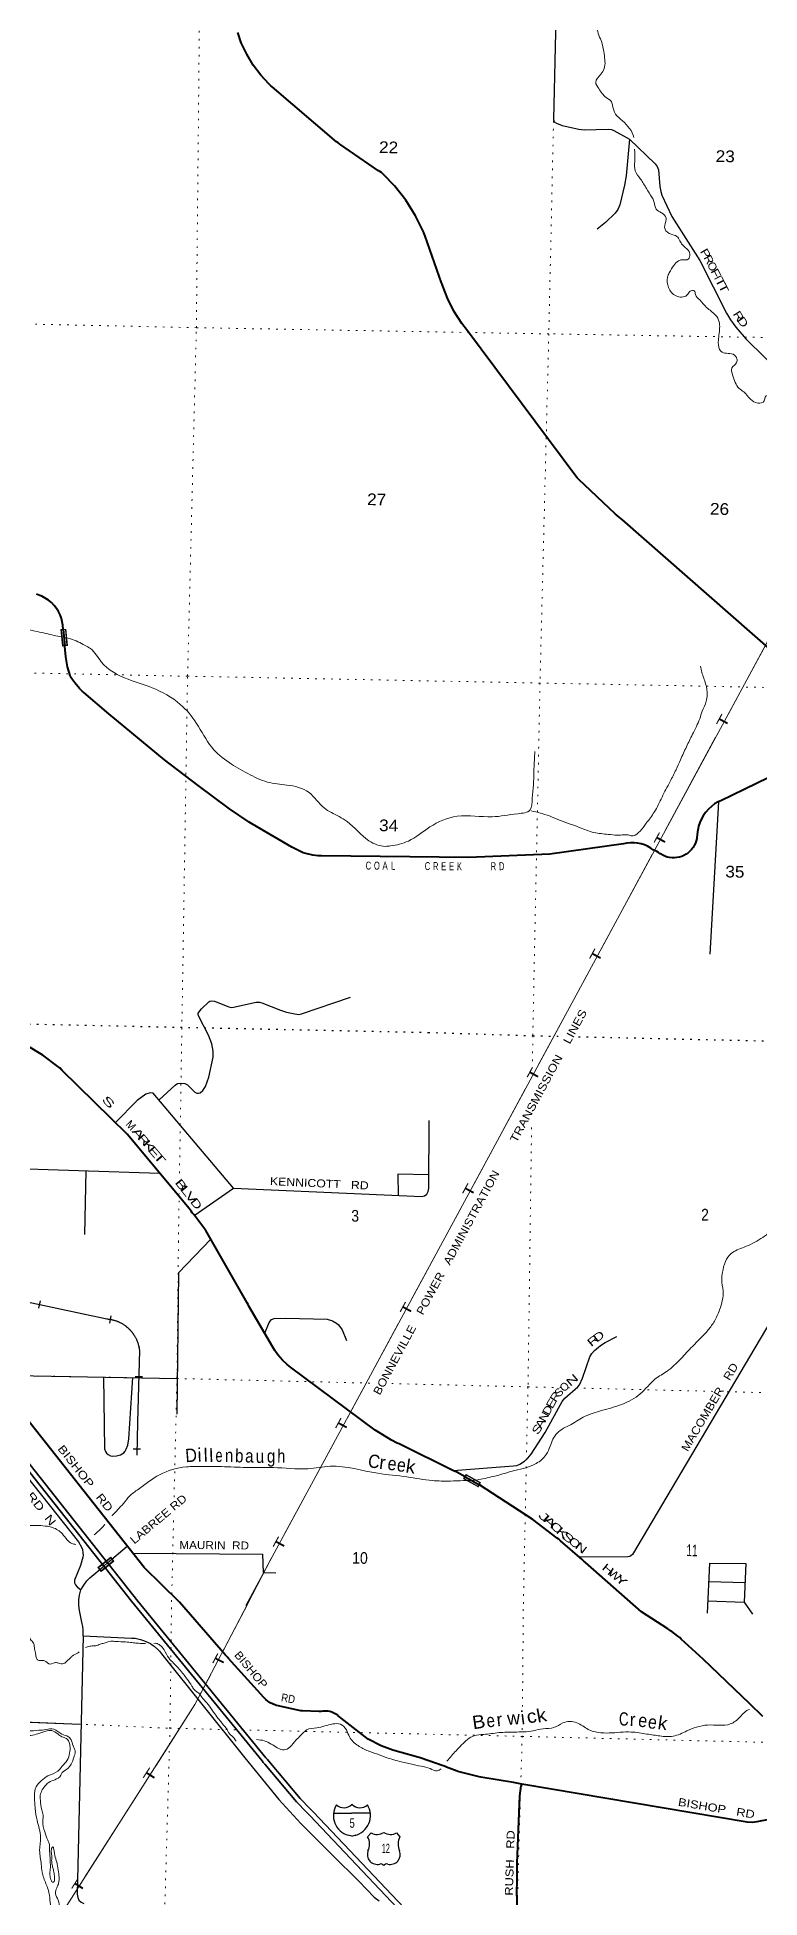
# Model space of a CAD drawing. Header units: feet. Extents: x -518066 to -250644, y -364975 to -177792.
# Drawn here: x -488120 to -477244, y -319919 to -291926 of the extents above; entities that cross this region are included whole.
import ezdxf
from ezdxf.enums import TextEntityAlignment as Align

# ---------------------------------------------------------------- set-up
doc = ezdxf.new("R2010")
doc.units = ezdxf.units.FT
doc.header["$LTSCALE"] = 80
doc.linetypes.add('DOTTED', pattern=[1.5, 0.3, -1.2])
for name, color, linetype, lineweight in [('15', 7, 'Continuous', 25), ('16', 7, 'Continuous', 25), ('18', 7, 'Continuous', 35), ('26', 7, 'Continuous', 40), ('29', 7, 'Continuous', 25), ('30', 7, 'Continuous', 13), ('34', 7, 'Continuous', 25), ('39', 7, 'Continuous', 13), ('41', 7, 'Continuous', 13), ('46', 7, 'Continuous', 13), ('55', 7, 'Continuous', 13), ('6', 7, 'DOTTED', 25), ('61', 7, 'Continuous', 13), ('7', 7, 'DOTTED', 13)]:
    doc.layers.add(name, color=color, linetype=linetype, lineweight=lineweight)
doc.layers.add('27', color=7, linetype='Continuous')

msp = doc.modelspace()

# ---------------------------------------------------------------- linework, layer by layer
at = {"layer": '15'}
for p, q in [((-483386.62, -318515.25), (-483383.72, -318512.34)), ((-483380.55, -318514.72), (-483383.98, -318512.34)), ((-483659.33, -318646.72), (-483382.92, -318646.72)), ((-483382.92, -318992.3), (-483446.81, -318974.34)), ((-483383.45, -318992.56), (-483319.82, -318973.82))]:
    msp.add_line(p, q, dxfattribs=at)
msp.add_lwpolyline([(-483107.56, -318646.72), (-483383.45, -318646.72), (-483382.92, -318646.72)], dxfattribs=at)
for centre, radius, start, end in [((-483356.7, -318681.82), 306.13, 148.44427, 254.43385), ((-483505.29, -318399.22), 165.66, 227.34225, 315.81075), ((-483261.61, -318399.22), 165.66, 224.1884, 312.69452), ((-483410.21, -318681.82), 306.13, 283.08089, 31.62484)]:
    msp.add_arc(centre, radius, start, end, dxfattribs=at)
at = {"layer": '16'}
for p, q in [((-483146.46, -319000.38), (-483095.15, -318941.62)), ((-482903.39, -318935.65), (-482903.67, -318935.85)), ((-482711.3, -318941.53), (-482659.91, -319000.38))]:
    msp.add_line(p, q, dxfattribs=at)
for centre, radius, start, end in [((-483339.44, -319111.01), 222.05, 332.97043, 29.75871), ((-483004.07, -318783.96), 182.07, 239.97227, 303.45418), ((-482802.29, -318784.46), 181.52, 236.33975, 300.08743), ((-482802.3, -318783.96), 182.07, 236.54582, 236.59441), ((-482466.94, -319111.01), 222.05, 150.24129, 207.02957), ((-483000.25, -319265.91), 151.42, 159.09177, 283.81923), ((-482806.13, -319265.91), 151.42, 256.18077, 20.90823)]:
    msp.add_arc(centre, radius, start, end, dxfattribs=at)
for centre, major_axis, start_param, end_param in [((-482944.91, -319464.73), (-19.56, 51.67), 4.95877769, 6.28318531), ((-482861.46, -319464.73), (19.56, 51.67), 0, 1.32637542)]:
    msp.add_ellipse(centre, major_axis=major_axis, ratio=0.929097, start_param=start_param, end_param=end_param, dxfattribs=at)
at = {"layer": '18'}
for points in [[(-487117.98, -314927.17), (-491483.92, -309405.72), (-491499.62, -309385.86), (-491520.91, -309355.72), (-491562.53, -309296.8), (-491834.73, -308960.02), (-492115.69, -308678.54), (-492137.99, -308656.2), (-492165.64, -308635.76), (-492818.44, -308153.28)], [(-487060.58, -314878.47), (-491421.92, -309363.06), (-491437.48, -309343.38), (-491458.9, -309313.06), (-491501.59, -309252.61), (-491778.74, -308909.7), (-492065.27, -308622.65), (-492088.93, -308598.94), (-492115.22, -308579.51), (-492708.86, -308140.74)], [(-486603.32, -315456.62), (-487036.42, -314909.02), (-487060.58, -314878.47)], [(-486700.27, -315454.56), (-487093.33, -314958.34), (-487117.98, -314927.17)], [(-480879.72, -322206.84), (-480916.4, -322129.48), (-481067.11, -321865.88), (-481244.55, -321619.48), (-481424.99, -321417.37), (-481446.57, -321393.2), (-481471.05, -321367.37), (-484015.26, -318682.03), (-484040.26, -318657.71), (-484064.45, -318632.71), (-484216.96, -318475.09), (-484694.18, -317907.79), (-484716.56, -317881.19), (-484735.68, -317857.79), (-486700.27, -315454.56)], [(-480930.2, -321954.46), (-481004.04, -321825.3), (-481186.06, -321572.53), (-481371.19, -321365.17), (-481393.55, -321340.12), (-481417.19, -321315.17), (-483962.26, -318628.93), (-483987.26, -318604.64), (-484011.45, -318579.64), (-484162.17, -318423.87), (-484635.03, -317861.76), (-484654.22, -317838.94), (-484676.47, -317811.76), (-486603.32, -315456.62)]]:
    msp.add_lwpolyline(points, dxfattribs=at)
at = {"layer": '26'}
for p, q in [((-487728.15, -300836.01), (-487703.08, -301083.59)), ((-487702.01, -301094.2), (-487703.08, -301083.59)), ((-481679.62, -313584.27), (-481461.07, -313706.16))]:
    msp.add_line(p, q, dxfattribs=at)
for points in [[(-476703.64, -301476.1), (-479310.08, -299188.79), (-479334.88, -299167.03), (-479360.08, -299146.01), (-479418.97, -299096.88), (-479969.76, -298578.83), (-479994.71, -298555.37), (-480013.4, -298530.32), (-481645.19, -296343.5), (-481730.46, -296232.29), (-481848.72, -296047.14), (-481946.97, -295850.65), (-482014.77, -295669.96), (-482024.8, -295643.23), (-482033.03, -295619.96), (-482281.07, -294918.44), (-482289.93, -294893.38), (-482300.42, -294868.44), (-482302.94, -294862.44), (-482425.08, -294613.92), (-482572.53, -294379.53), (-482743.67, -294161.84), (-482912.34, -293988.23), (-482936.77, -293963.09), (-482961.63, -293947.97), (-482981.06, -293936.16), (-483563.24, -293535.77), (-483596.39, -293512.97), (-483613.24, -293498.63), (-484583.19, -292672.92), (-484603.43, -292655.7), (-484632.67, -292626.64), (-484753.3, -292498.28), (-484868.46, -292346.66), (-484967.15, -292183.84), (-485048.27, -292011.59), (-485102.23, -291856.81)], [(-487728.15, -300836.01), (-487734.59, -300772.47), (-487737.12, -300747.45), (-487742.15, -300722.47), (-487754.95, -300672.73), (-487775, -300618.95), (-487800.56, -300567.55), (-487831.35, -300519.11), (-487867.03, -300474.15), (-487907.22, -300433.16), (-487951.47, -300396.61), (-487999.3, -300364.87), (-488050.19, -300338.32), (-488078.58, -300327.1), (-488103.41, -300317.29), (-488128.58, -300306.71)], [(-476220.21, -302631.61), (-477830.33, -303413.21), (-477871.62, -303432.34), (-477923.81, -303462.61), (-477972.54, -303498.16), (-478017.3, -303538.62), (-478057.57, -303583.54), (-478092.94, -303632.42), (-478123, -303684.72), (-478147.42, -303739.89), (-478165.95, -303797.3), (-478173.12, -303831.34), (-478178.36, -303856.22), (-478181.47, -303881.34), (-478192.78, -303972.7), (-478194.27, -303982.03), (-478202.5, -304017.95), (-478214.43, -304052.83), (-478229.94, -304086.26), (-478248.86, -304117.89), (-478270.99, -304147.37), (-478296.07, -304174.37), (-478323.84, -304198.61), (-478353.99, -304219.8), (-478386.19, -304237.74), (-478420.09, -304252.2), (-478455.32, -304263.05), (-478491.49, -304270.15), (-478528.2, -304273.43), (-478565.05, -304272.86), (-478601.64, -304268.44), (-478637.57, -304260.22), (-478672.44, -304248.28), (-478705.87, -304232.77), (-478737.5, -304213.85), (-478741.98, -304210.49), (-478766.94, -304191.75), (-478791.98, -304179.69), (-478829.4, -304161.67), (-478848.25, -304152.59), (-478879.4, -304130.61), (-478885.77, -304126.11), (-478932.08, -304099.46), (-478980.92, -304077.79), (-479031.76, -304061.36), (-479084.04, -304050.32), (-479137.18, -304044.81), (-479190.61, -304044.89), (-479243.73, -304050.55), (-479295.98, -304061.73), (-480402.34, -304217.04), (-481627.28, -304265.33), (-483842.74, -304241.87), (-483884.4, -304241.43), (-483892.74, -304240.35), (-483971.32, -304230.13), (-484115.58, -304198.08), (-484290.04, -304110.72), (-484877.98, -303765.48), (-484903.1, -303750.73), (-484927.98, -303733.96), (-485223.61, -303534.76), (-485695.96, -303182.72), (-486203.75, -302797.74), (-487040.42, -302108.04), (-487417.75, -301786.82), (-487442.68, -301765.6), (-487467.75, -301740.55), (-487482.33, -301725.98), (-487554.24, -301641.83), (-487598.39, -301577.62), (-487618.19, -301548.82), (-487624.84, -301527.62), (-487663.03, -301397.29), (-487690.46, -301246.76), (-487702.01, -301094.19)], [(-487808.64, -307413.98), (-488034.42, -307242.96), (-488276.83, -307096.49), (-488533.23, -306976.15), (-488706.31, -306904.07), (-488765.68, -306878.52), (-489071.71, -306723.94)], [(-487741.84, -307472.53), (-487755.98, -307460.14), (-487808.64, -307413.98)], [(-487741.84, -307472.53), (-487780.75, -307434.49), (-487808.64, -307413.98)], [(-481679.62, -313584.27), (-481805.71, -313517.69), (-481830.71, -313505.49), (-481855.71, -313493.16), (-482649.85, -313101.54), (-482672.58, -313090.33), (-482699.85, -313076.76), (-482789.12, -313032.35), (-482983.05, -312916.04), (-483008.12, -312901.01), (-483033.05, -312882.49), (-484307.18, -311935.94), (-484332.1, -311917.43), (-484357.18, -311895.68), (-484426.03, -311831.66), (-484497.33, -311749.87), (-484542.13, -311686.08), (-484559.69, -311661.08), (-484571.09, -311636.08), (-484932.75, -311016.06), (-484947.33, -310991.06), (-484959.69, -310966.06), (-485582.82, -309879.26), (-485765.05, -309640.45), (-485786.11, -309615.45), (-485804.59, -309590.45), (-485834.01, -309550.66), (-486763.79, -308428.69), (-487741.84, -307472.53)], [(-485977.29, -315469.91), (-486507.96, -314948.29), (-488520.43, -312401.65), (-488550.1, -312364.12), (-488561.88, -312351.65), (-488569.21, -312343.89), (-488669.01, -312223.14), (-488755.65, -312092.63), (-488828.16, -311953.78), (-488879.93, -311822.87), (-488893.58, -311797.87), (-488903.09, -311772.87), (-489038.36, -311417.31), (-489047.87, -311392.31), (-489050.85, -311367.31), (-489072.39, -311317.19), (-489178.71, -311017.41), (-489196.11, -310962.42), (-489210.24, -310895.97), (-489217.35, -310828.41), (-489217.35, -310820.38)], [(-479022.36, -315616.39), (-479869.11, -314874.18), (-479894.11, -314852.27), (-479919.11, -314830.16), (-480242.53, -314547.76), (-480268.49, -314525.09), (-480292.53, -314506.66), (-480658.27, -314226.2), (-481461.07, -313706.16)], [(-480826.35, -318207.36), (-480952.45, -318186.05), (-481440.95, -318106.15), (-481468.1, -318100.83), (-481749.54, -318028.85), (-481775.36, -318022.25), (-481799.54, -318012.99), (-481960.91, -317951.21), (-481989.28, -317940.35), (-482010.91, -317932.93), (-482343.32, -317818.9), (-482371.48, -317809.23), (-482393.32, -317803.04), (-482766.2, -317697.3), (-482941.82, -317630.44), (-483139.46, -317532.34), (-483546.27, -317215.34), (-483572.11, -317195.2), (-483596.27, -317174.46), (-483597.47, -317173.44), (-483624.4, -317154.96), (-483653.12, -317139.4), (-483683.3, -317126.93), (-483714.63, -317117.68), (-483746.75, -317111.75), (-483779.31, -317109.22), (-483811.96, -317110.1), (-483819.36, -317111.08), (-483844.34, -317114.39), (-483869.36, -317114.95), (-483881.83, -317115.23), (-484126.26, -317106.09), (-484150.73, -317105.17), (-484176.26, -317099.65), (-484467.18, -317036.78), (-484489.6, -317031.94), (-484517.18, -317025.04), (-484540.98, -317018.3), (-484578.95, -317003.1), (-484615.13, -316984.02), (-484649.11, -316961.27), (-484680.53, -316935.08), (-484709.04, -316905.76), (-485242.87, -316316.5), (-485253.16, -316305.14), (-485286.66, -316266.5), (-485977.29, -315469.91)], [(-477199.38, -317189.21), (-477393.77, -317001.36), (-478098.43, -316326.41), (-478426.91, -316025.85), (-478449.59, -316005.11), (-478476.91, -315984.09), (-478568.94, -315913.31), (-478577.55, -315907.56), (-478615.27, -315882.36), (-478627.55, -315874.34), (-479022.36, -315616.39)], [(-480889.4, -320139.28), (-480899.93, -319815.75), (-480898.51, -319685.19), (-480897.38, -319395.95), (-480854.26, -318386.51), (-480847.92, -318310.13), (-480833.62, -318234.84), (-480833.27, -318233.52), (-480826.35, -318207.36)], [(-476140.51, -318534.9), (-476147.23, -318539.96), (-476164.92, -318551.35), (-476183.69, -318560.82), (-476198.7, -318566.52), (-476222.7, -318573.36), (-476248.7, -318578.3), (-477237.64, -318765.84), (-477264.57, -318770.95), (-477287.64, -318774.59), (-477356.96, -318785.55), (-477433.12, -318780.66), (-480826.35, -318207.36)]]:
    msp.add_lwpolyline(points, dxfattribs=at)
at = {"layer": '29'}
for p, q in [((-477865.39, -303428.73), (-477994.45, -305723.89)), ((-489149.67, -308925.48), (-486277.22, -309015.83)), ((-487388.92, -308980.86), (-487409.78, -309940.46)), ((-488771.78, -312054.06), (-486010.86, -312105.72)), ((-478011.01, -315161.44), (-477468.68, -315174.09)), ((-478023.98, -315450.72), (-477481.9, -315470.56)), ((-487430.48, -315978.44), (-487518.85, -319866.7)), ((-487430.48, -315978.44), (-486702.9, -316011.19)), ((-486250.22, -316249.38), (-484997.12, -317811.11))]:
    msp.add_line(p, q, dxfattribs=at)
for points in [[(-480298.23, -290974.41), (-480347.03, -293163.32), (-480338.11, -293199.99), (-480302.68, -293222.15), (-480218.13, -293255.35), (-479970.46, -293310.77), (-479886.63, -293319.67), (-479524.12, -293312.01), (-479478.78, -293315.2), (-479438.91, -293328.5), (-479203.77, -293460.63)], [(-479203.77, -293460.63), (-479253.3, -294012.86), (-479279.45, -294150.51), (-479350.32, -294447.4), (-479381.33, -294518.3), (-479423.11, -294575.68), (-479569.16, -294714.63), (-479692.64, -294813.65)], [(-479203.77, -293460.63), (-478818.77, -293831.45), (-478789.98, -293871.32), (-478769.56, -293924.24), (-478750.12, -294172.65), (-478733.88, -294246.32), (-478716.89, -294303.38), (-478566.81, -294624.26), (-478149.31, -295286.69), (-477744.6, -296078.12), (-477682.84, -296176.86), (-477602.86, -296290.82), (-477448.53, -296469.19), (-476881.41, -297024.87)], [(-486286.38, -307915.17), (-486044.17, -307692.83), (-486009.8, -307669.11), (-485961.08, -307664.68), (-485899.06, -307669.11), (-485859.91, -307689.03), (-485745.24, -307796.97), (-485717.44, -307815.35), (-485690.86, -307815.35), (-485668.71, -307806.48), (-485628.8, -307774.26), (-485584.55, -307713.42), (-485537.94, -307570.31), (-485469.37, -307270.27), (-485470.62, -307183.15), (-485491.52, -307070.86), (-485539.45, -306943.09), (-485685.75, -306657.87), (-485699.72, -306627.71), (-485695.29, -306609.98), (-485646.19, -306545.77), (-485535.82, -306437.15), (-485522.53, -306428.29), (-485500.39, -306424.91), (-485453.87, -306428.29), (-485233.33, -306516.6), (-485201.37, -306523.57), (-485165.93, -306521.35), (-484824.84, -306446.02), (-484775.83, -306443.75), (-484738.46, -306452.66), (-484459.13, -306566.2), (-484368.57, -306592.26), (-484242.32, -306621.06), (-484184.74, -306627.71), (-484141.51, -306620.31), (-483403.26, -306367.92)], [(-485164.14, -309241.36), (-486374.15, -307811.45), (-486421.77, -307806.48), (-486484.52, -307830.22), (-486615.96, -307925.12), (-486940.9, -308255.54)], [(-485756.46, -309651.71), (-485164.14, -309241.36), (-482332.7, -309370.18), (-482288.8, -309357.5), (-482255.58, -309330.91), (-482233.43, -309293.25), (-482226.86, -309242.81), (-482219.05, -308223.69)], [(-475383.46, -308378.96), (-476161.37, -308665.09), (-476210.09, -308691.68), (-476249.08, -308722.27), (-476420.08, -308929.27), (-476586.62, -309121.53), (-476630.06, -309206.15), (-476657.5, -309289.93), (-476680.19, -309507.08), (-476707, -310302.83), (-476732.81, -310450.98), (-476756.39, -310549.49), (-476790.39, -310663.69), (-476948.98, -311019.57), (-479160.34, -314753.96), (-479184.35, -314775.79), (-479202.42, -314782.77), (-479231.21, -314791.63), (-479959.52, -314794.88)], [(-482225.32, -309042.11), (-482692.5, -309030.1), (-482687.94, -309354.02)], [(-485507.45, -310010.72), (-485994.31, -310516.34), (-486016.46, -312643.45)], [(-484696.04, -311421.87), (-484629.94, -311265.26), (-484594.24, -311216.33), (-484554.64, -311203.22), (-484377.76, -311198.85), (-483755.27, -311214.44), (-483673.11, -311238.67), (-483615.53, -311274.12), (-483584.52, -311300.71), (-483529.18, -311373.99), (-483463.27, -311533.6)], [(-481860.45, -313490.82), (-480949.96, -313422.31), (-480901.85, -313414.11), (-480856.93, -313395.72), (-480788.27, -313351.4), (-480737.33, -313302.66), (-480685.32, -313245.86), (-480474.68, -312920.74), (-480221.26, -312451.81), (-480179.32, -312401.66), (-479980.79, -312231.18), (-479959.9, -312199.21), (-479910.96, -312101.36), (-479802.5, -311781.03), (-479773.86, -311729.47), (-479733.99, -311685.16), (-479644, -311610.07), (-479570.09, -311563.29), (-479393.86, -311472.38)], [(-489752.99, -311728.71), (-487496.82, -314562.41), (-487451.71, -314642.06), (-487438.42, -314677.51), (-487430.98, -314728.05), (-487427.34, -314763.93), (-487431.77, -314794.95), (-487467.61, -314918.58), (-487558.71, -315140.62), (-487560.24, -315169.41), (-487558.02, -315182.7), (-487544.73, -315209.29), (-487520.04, -315241.6), (-487461.77, -315287.69)], [(-487124.58, -312084.88), (-487105.47, -313165.99), (-487092.9, -313204.03), (-487075.18, -313230.62), (-487050.82, -313250.56), (-487018.75, -313267.56), (-486982.16, -313272.72), (-486926.79, -313270.51), (-486864.41, -313255.36), (-486813.83, -313226.19), (-486793.89, -313201.82), (-486781.16, -313169.93), (-486756.24, -313110.97), (-486740.99, -313013.61), (-486683.13, -312093.14)], [(-487494.99, -315437.67), (-487482.71, -315364.4), (-487461.77, -315287.69), (-487420.69, -315215.94), (-487371.96, -315151.69), (-487329.17, -315106.36), (-487117.98, -314927.17), (-487060.58, -314878.47), (-486765.11, -314627.78)], [(-486677.93, -314733.21), (-484730.25, -314750.75), (-484717.94, -315024.3), (-484529.17, -315030.93)], [(-478032.34, -315637.07), (-477998.53, -314883.33), (-477456, -314889.91), (-477481.9, -315470.56), (-477355.02, -315651.19)], [(-487430.48, -315978.44), (-487428.75, -315885.27), (-487433.06, -315837.86), (-487441.67, -315794.77), (-487484.75, -315598.68), (-487491.21, -315521.1), (-487493.36, -315441.38)], [(-486702.9, -316011.19), (-486643.18, -316014.57), (-486605.49, -316021.03), (-486563.49, -316031.81), (-486522.57, -316046.89), (-486415.96, -316094.3), (-486387.96, -316112.61), (-486358.89, -316135.24), (-486300.74, -316188.03), (-486281.35, -316210.66), (-486250.22, -316249.38)], [(-489419.81, -316878.07), (-489344.47, -316886.18), (-489289.02, -316901.26), (-489185.64, -316948.67), (-488614.91, -317239.57), (-488569.68, -317252.5), (-488487.84, -317265.43), (-487471.29, -317306.37)], [(-484997.12, -317811.11), (-484484.09, -318441.97), (-484152.42, -318799.67), (-483674.3, -319278.04), (-483278.01, -319670.22), (-483049.72, -319907.25), (-482974.48, -319963.31)], [(-487518.85, -319866.7), (-487508.97, -319915.86), (-487491.74, -319954.65), (-487459.43, -319984.82), (-487416.03, -320002.46)]]:
    msp.add_lwpolyline(points, dxfattribs=at)
at = {"layer": '34', "lineweight": 13}
msp.add_line((-489990.46, -310585.76), (-487072.23, -311211.2), dxfattribs=at)
at = {"layer": '34'}
for p, q in [((-488094.18, -311047.08), (-488070.92, -310938.53)), ((-487026.59, -311273.48), (-487006.9, -311164.22)), ((-486646.81, -312074.94), (-486535.85, -312078)), ((-486675, -313164.92), (-486564, -313166.71))]:
    msp.add_line(p, q, dxfattribs=at)
for points in [[(-489990.26, -310584.68), (-487072.08, -311210.11), (-487062.89, -311210.8), (-487053.69, -311211.7), (-487044.5, -311212.77), (-487035.27, -311213.95), (-487026.1, -311215.33), (-487017.01, -311216.86), (-487007.86, -311218.52), (-486998.78, -311220.37), (-486989.76, -311222.38), (-486980.7, -311224.56), (-486971.76, -311226.88), (-486962.82, -311229.31), (-486953.9, -311231.97), (-486945.11, -311234.75), (-486936.33, -311237.71), (-486927.59, -311240.76), (-486918.87, -311244.03), (-486910.27, -311247.4), (-486901.68, -311250.98), (-486893.22, -311254.65), (-486884.75, -311258.48), (-486876.4, -311262.48), (-486868.13, -311266.62), (-486859.9, -311270.86), (-486851.75, -311275.32), (-486843.65, -311279.87), (-486835.68, -311284.58), (-486827.75, -311289.39), (-486819.97, -311294.41), (-486812.23, -311299.52), (-486804.61, -311304.73), (-486797.05, -311310.1), (-486789.6, -311315.62), (-486782.23, -311321.3), (-486774.97, -311327.03), (-486767.82, -311332.95), (-486760.8, -311338.98), (-486753.81, -311345.09), (-486747.02, -311351.33), (-486740.27, -311357.75), (-486733.65, -311364.23), (-486727.19, -311370.85), (-486720.78, -311377.53), (-486714.5, -311384.41), (-486708.39, -311391.33), (-486702.39, -311398.34), (-486696.44, -311405.52), (-486690.72, -311412.79), (-486685.05, -311420.09), (-486679.55, -311427.56), (-486674.12, -311435.12), (-486668.9, -311442.73), (-486663.8, -311450.47), (-486658.8, -311458.28), (-486653.93, -311466.18), (-486649.27, -311474.16), (-486644.66, -311482.26), (-486640.23, -311490.39), (-486635.96, -311498.62), (-486631.84, -311506.88), (-486627.85, -311515.26), (-486623.97, -311523.68), (-486620.3, -311532.19), (-486616.74, -311540.72), (-486613.35, -311549.37), (-486610.07, -311558.07)], [(-486610.07, -311558.07), (-486607, -311566.81), (-486604.06, -311575.57), (-486601.25, -311584.39), (-486598.63, -311593.3), (-486596.16, -311602.2), (-486593.81, -311611.2), (-486591.67, -311620.2), (-486589.64, -311629.28), (-486587.82, -311638.35), (-486586.11, -311647.45), (-486584.56, -311656.56), (-486583.18, -311665.76), (-486582.01, -311674.94), (-486581.15, -311682.22), (-486611.2, -312769.81), (-486619.13, -313260.4)]]:
    msp.add_lwpolyline(points, dxfattribs=at)
at = {"layer": '34', "lineweight": 13}
msp.add_lwpolyline([(-486582.25, -311682.26), (-486612.29, -312769.78), (-486620.22, -313260.38)], dxfattribs=at)
msp.add_arc((-487109.01, -311739.82), 529.9, 6.23582, 86.01915, dxfattribs=at)
at = {"layer": '39'}
for points in [[(-480241.4, -291266.85), (-480106.64, -291313.12), (-479975.22, -291362.2), (-479904.2, -291422.07), (-479822.13, -291530.44), (-479730.33, -291653.09), (-479691.47, -291814.86), (-479615.58, -292029.72), (-479588.43, -292175.14), (-479586.95, -292398.46), (-479638.84, -292483.86), (-479713.44, -292600.95), (-479667.31, -292700.51), (-479557.62, -292831.59), (-479476.73, -292899.7), (-479459.87, -292958.41), (-479416.24, -293082.05), (-479309.98, -293184.9), (-479203.97, -293299.82), (-479140.48, -293433.95), (-479140.07, -293437.58)], [(-479130.36, -293611.31), (-479125.73, -293794.35), (-479120.56, -293935.27), (-479038.86, -294061.74), (-478949.47, -294204.47), (-478867.81, -294332.95), (-478837.07, -294399.99), (-478803.3, -294515.38), (-478726.11, -294567.31), (-478653.5, -294647.33), (-478660.53, -294697.46), (-478670.93, -294813.91), (-478576.18, -294890.37), (-478492.56, -294922.34), (-478445.77, -294989.72)], [(-478445.77, -294989.72), (-478410.82, -295046.79), (-478320.25, -295131.2), (-478295.72, -295208.17), (-478337.22, -295275.68), (-478395.38, -295274.44), (-478469.99, -295292.95), (-478537.56, -295359.91), (-478605.98, -295469.08), (-478633.43, -295536.88), (-478616.52, -295692.14), (-478504.75, -295819.25), (-478342.01, -295808.65), (-478290.66, -295749.4), (-478230.29, -295740.64), (-478211.38, -295797.36), (-478148.84, -295879.17), (-478044.8, -295992.04), (-477910.72, -296107.55), (-477856.61, -296209.29), (-477848.5, -296304.01), (-477868.83, -296514.79), (-477829.49, -296652.42), (-477745.84, -296682.37), (-477645.81, -296696.58), (-477589, -296764.18), (-477594.19, -296822.4), (-477664.05, -296903.39), (-477654.14, -297008.2), (-477553.9, -297209.5), (-477486.78, -297263.23), (-477382.66, -297372.08), (-477275.51, -297430.69), (-477176.51, -297396.6), (-477163.33, -297340.56), (-477060.53, -297316.6), (-476982.59, -297430.93), (-476981.69, -297583.82), (-476861.11, -297771.48), (-476812.24, -297933.44), (-476785.59, -298004.42), (-476610.58, -298179.15), (-476490.95, -298314.48), (-476405.69, -298463.15), (-476332.31, -298504.95), (-476205.56, -298586.12), (-476005.8, -298530.04), (-475888.64, -298490.31), (-475692.88, -298434.15), (-475610.75, -298341.37), (-475519.73, -298403.67), (-475445.07, -298481.71), (-475274.95, -298501.44), (-475096.25, -298593.78), (-474879.3, -298678.88), (-474591.96, -298755.44), (-474387.17, -298846.34), (-474240.08, -298913.85), (-474048.65, -299070.84), (-473926.9, -299200.17), (-473736.38, -299302.82), (-473539.73, -299301), (-473243.27, -299323.44), (-473034.79, -299331.94), (-472826.11, -299330.38), (-472691.26, -299309.13), (-472618.94, -299304.65), (-472513.97, -299272.7), (-472425.67, -299253.83)], [(-493811.76, -297860.98), (-493834.72, -298000.46), (-493792.96, -298118.03), (-493711.09, -298236.44), (-493695.15, -298341.39), (-493639.13, -298547.75), (-493563.71, -298786.73), (-493481.42, -298983.6), (-493334.51, -299159.72), (-493164.07, -299263.93), (-492997.49, -299360.01), (-492802.41, -299535.15), (-492679.61, -299712.77), (-492468.45, -299886.23), (-492226.1, -300006.05), (-492054.41, -300047.93), (-491878.59, -300083.86), (-491733.46, -300149.31), (-491639.2, -300249.89), (-491557.25, -300364.28), (-491430.53, -300447.44), (-491246.56, -300477.51), (-491022.25, -300496.37), (-490816.3, -300530.93), (-490596.78, -300587.92), (-490417.87, -300670.17), (-490085.17, -300785.9), (-489593.46, -300776.26), (-489248.18, -300666.95), (-488964.94, -300648.86), (-488581.95, -300757.6), (-488118.73, -300868.06), (-487867.12, -300925.73), (-487754.18, -300949.23)], [(-487754.18, -300949.23), (-487619.4, -300977.28), (-487398.7, -301076.53), (-487317.42, -301124.53), (-487154.97, -301325.13), (-486751.01, -301587.19), (-486390.45, -301713.58), (-485966.19, -301964.02), (-485721.22, -302250.85), (-485493.72, -302607.72), (-485231.61, -302840.62), (-484952.04, -303003.48), (-484653.73, -303132.56), (-484361.72, -303177.02), (-484028.99, -303290.73), (-483800.98, -303522.91), (-483576.9, -303652.41), (-483456, -303725.39), (-483126.86, -304016.04), (-482877.79, -304099.81), (-482803.43, -304093.36), (-482533.12, -304020.69), (-482209.84, -303808.33), (-481799.34, -303648.15), (-481271.86, -303655.4), (-480887.74, -303609.3), (-480702.02, -303552.93), (-480670.32, -303374.58), (-480652.28, -303177.84), (-480643.34, -302934.64), (-480630.02, -302673.43)], [(-480684.26, -303567.39), (-480544.46, -303598.54), (-480281.59, -303694.67), (-479961.02, -303814.17), (-479739.91, -303891.32), (-479523.82, -303920.08), (-479393.63, -303930.91), (-479291.24, -303927.07), (-479225.07, -303928.48), (-479165.19, -303943.84), (-479149.11, -303942.17), (-479045.33, -303869.97), (-478952.64, -303751.26), (-478832.9, -303584.86), (-478715.99, -303360.06), (-478594.86, -303125.3), (-478505.01, -302948.2), (-478437.74, -302796.76), (-478347.5, -302601.57), (-478257.44, -302414.4), (-478148.34, -302179.39), (-478109.96, -302067.56), (-478050.75, -301917.97), (-478034.76, -301821.76), (-478059.48, -301656.28), (-478116.09, -301480.06), (-478138.31, -301389.07)], [(-481506.03, -313634.17), (-481254.48, -313580.17), (-480929.69, -313490.57), (-480610.59, -313384.75), (-480459.43, -313251.21), (-480400.72, -313125.75), (-480296.42, -312928.85), (-480085.1, -312796.6), (-479873.99, -312674.4), (-479625.52, -312589.2), (-479320.69, -312495.16), (-479042.67, -312338.18), (-478817.45, -312113.71), (-478640.54, -311996.8), (-478432.09, -311808.17), (-478257.81, -311622.83), (-478020.07, -311374.49), (-477927.13, -311243.72), (-477849.43, -311072.4), (-477797.52, -310787.9), (-477818.19, -310620.51), (-477805.84, -310506.12), (-477762.47, -310346.13), (-477675.79, -310227.31), (-477481.25, -310130.9), (-477227.87, -310001.56), (-477019.7, -309827), (-476893.99, -309662.74), (-476786.4, -309502.13), (-476731.24, -309419.03)], [(-486992.59, -314173.07), (-486989.69, -314169.67), (-486823.52, -313988.17), (-486728.96, -313875.55), (-486600.52, -313773.69), (-486277.09, -313553.32), (-485873.5, -313435.22), (-485644.66, -313428.03), (-485249.6, -313434.46), (-484880.72, -313446.36), (-484565.75, -313445.05), (-484048.57, -313464.13), (-483708.8, -313427.15), (-482992.78, -313532.95), (-482554.54, -313586.57), (-482174.49, -313640.95), (-481901.82, -313648.79), (-481506.03, -313634.17)], [(-488871.22, -314260.88), (-488837.54, -314283.11), (-488794.57, -314340.35), (-488725.04, -314374.01), (-488670.82, -314371.15), (-488587.99, -314342.74), (-488483.49, -314332.9), (-488300.73, -314322.72), (-488100.04, -314318.96), (-487965.86, -314329.87), (-487887.99, -314347.62), (-487808.56, -314387.53), (-487739.51, -314445.32), (-487671.04, -314531.26), (-487599.95, -314587.08), (-487538.46, -314604.37)], [(-487261.61, -314459.23), (-487129.42, -314333.63), (-487100.79, -314300.03)], [(-488406.83, -315418.24), (-488403.66, -315431.66), (-488386.26, -315519.91), (-488340.92, -315592.74), (-488325.38, -315639.12), (-488329.76, -315673.22), (-488340.42, -315731.35), (-488347.04, -315787.52), (-488337.49, -315831.82), (-488303.8, -315868.36), (-488279.95, -315888.72), (-488248.32, -315931.27), (-488236.79, -315977.6), (-488221.34, -316032.01), (-488175.82, -316088.78), (-488164.31, -316137.12), (-488156.9, -316193.45), (-488147.29, -316231.73), (-488136, -316300.15), (-488114.38, -316340.57), (-488062.32, -316349.2), (-488010.23, -316353.82), (-487974.35, -316374.31), (-487942.55, -316400.79), (-487858.11, -316381.67), (-487834.02, -316379.93), (-487782.02, -316392.58), (-487701.74, -316387.47), (-487667.25, -316351.71), (-487622.7, -316312.04), (-487594.3, -316282.23), (-487513.59, -316236.95), (-487486.48, -316217.67)], [(-487395.04, -316155.04), (-487329.95, -316132.59), (-487257.71, -316129.4), (-487185.31, -316110.14), (-487126.93, -316090.71), (-487010.07, -316056.74)], [(-487012.24, -316055.87), (-486930.09, -316062.83), (-486791.78, -316070.44), (-486693.61, -316079.59), (-486613.49, -316088.54), (-486531.31, -316093.5), (-486490.69, -316091.98)], [(-486364.7, -316091.39), (-486326.72, -316091.82), (-486272.84, -316116.54), (-486211.46, -316189.56), (-486138.57, -316310.91), (-486067.23, -316390.07), (-485977.99, -316483.49), (-485918.62, -316556.48), (-485863.23, -316627.42), (-485792.17, -316732.69), (-485756.64, -316785.32), (-485722.88, -316815.84), (-485679.13, -316850.49), (-485627.73, -316919.37), (-485546.49, -317010.69), (-485465.52, -317126.12), (-485396.33, -317219.31), (-485292.8, -317347.32), (-485255.12, -317399.03), (-485232.5, -317442.13), (-485194.81, -317478.76), (-485123.3, -317563.91)], [(-489976.15, -317151.28), (-489962.31, -317155.11), (-489892.69, -317208.13), (-489811.3, -317285.39), (-489743.82, -317350.44), (-489678.47, -317427.52), (-489588.93, -317492.82), (-489461.15, -317546.51), (-489337.1, -317574.04), (-489239.15, -317603.28), (-489128.94, -317612.57), (-489042, -317547.28), (-488963.11, -317485.91), (-488862.48, -317452.91), (-488784.21, -317447.78), (-488653.23, -317391.02), (-488542.94, -317392.28), (-488384.56, -317398.11), (-488262.3, -317405.53), (-488093.77, -317399.42), (-487987.35, -317388.58), (-487870.96, -317381.88), (-487749.44, -317457.59), (-487649.59, -317496.89), (-487602.14, -317559.71), (-487571.1, -317656.48), (-487547.55, -317704.96), (-487562.44, -317783.13), (-487593.57, -317879.2), (-487681.01, -317990.69), (-487755.91, -318054.11), (-487764.17, -318076.11), (-487857.15, -318143.35), (-487943.82, -318182.53), (-487992.4, -318224.16), (-488043.32, -318295.9), (-488074.27, -318375.89), (-488071.04, -318448.24)], [(-481952.3, -317864.44), (-481815.66, -317706.15), (-481732.49, -317618.71), (-481542.46, -317480.27), (-481399.87, -317461.81), (-481168.93, -317434.32), (-480936.18, -317424.92), (-480653.19, -317406.06), (-480506.45, -317375.6), (-480341.8, -317357.39), (-480210.69, -317288.58), (-479996.08, -317287.01), (-479826.67, -317385.37), (-479512.38, -317439.18), (-479179.3, -317424.9), (-478942.98, -317455.72), (-478746.74, -317484.08), (-478548.24, -317488.36), (-478342.8, -317408.34), (-478195.78, -317351.77), (-478030.98, -317319.5), (-477852.53, -317323.55), (-477687.85, -317303.33), (-477540.29, -317196.55), (-477400.7, -317085.65), (-477400.05, -317085.5)], [(-487431.98, -320733.46), (-487583.34, -320635.31), (-487686.59, -320539.72), (-487741.87, -320458.74), (-487810.99, -320359.52), (-487875.36, -320192.06), (-487921.63, -320020.79), (-487934.17, -319882.04), (-487988.42, -319706.66), (-488046.69, -319531.24), (-488059.44, -319412.57), (-488083.31, -319209.42), (-488069.1, -319008.71), (-488122.48, -318752.99), (-488150.64, -318575.89), (-488154.05, -318519.61), (-488160.61, -318384.95), (-488137.07, -318248.62), (-488057.88, -318159.13), (-487958.81, -318085.94), (-487809.62, -318013.32), (-487744.64, -317939.74), (-487667.44, -317848.22), (-487632.21, -317744.17), (-487626.94, -317627.72), (-487642.35, -317569.29), (-487679.97, -317524.67), (-487747.85, -317495.77), (-487811.56, -317452.86), (-487901.28, -317403.63), (-487991.63, -317412.64), (-488112.38, -317451.43), (-488214.93, -317476.38), (-488335.32, -317481.03), (-488531.84, -317478.78), (-488688.3, -317481.01), (-488832.96, -317505.47), (-488960.06, -317574.33), (-489010.8, -317629.99), (-489055.49, -317681.71), (-489300.07, -317672.89), (-489457.86, -317612.84), (-489583.91, -317585.28), (-489693.81, -317547.87), (-489775.31, -317480.65), (-489838.09, -317351.37), (-489933.51, -317273.95), (-490041.26, -317222.5), (-490041.86, -317222.27)], [(-484818.19, -317539.28), (-484702.05, -317556.67), (-484596.3, -317606.09), (-484506.64, -317661.35), (-484400.71, -317694.7), (-484320.04, -317653.44), (-484222.59, -317544.07), (-484155.67, -317476.54), (-484064.52, -317393.21), (-483911.74, -317360.81), (-483789.11, -317334.09), (-483670.45, -317303.3), (-483556.19, -317308.62), (-483466.85, -317392), (-483419.87, -317499), (-483290.92, -317629.04), (-483139.37, -317709.11), (-482973.54, -317767.25), (-482815.72, -317825.29), (-482689.76, -317860.88), (-482501.72, -317905.21), (-482341.64, -317939.18), (-482205.65, -317974.88), (-482101.72, -318008.21), (-482039.03, -317979.52)], [(-488071.04, -318448.24), (-488052.58, -318595.09), (-488031.37, -318673.68), (-488036.34, -318762), (-488006.06, -318929.08), (-487961.27, -319052.12), (-487935.92, -319118.7), (-487934.63, -319185), (-487926.02, -319315.67), (-487924.73, -319381.97), (-487919.46, -319450.33), (-487928.33, -319528.57), (-487923.27, -319617.01), (-487905.75, -319665.42), (-487889.9, -319683.68), (-487875.86, -319683.84), (-487857.2, -319627.81), (-487866.38, -319549.37), (-487879.68, -319480.92), (-487895.09, -319422.49), (-487902.39, -319356.11), (-487901.61, -319283.81), (-487909.04, -319229.49), (-487902.48, -319179.34), (-487884.15, -319153.44), (-487866.8, -319217.92), (-487839.94, -319330.71), (-487796.28, -319558.2), (-487791.31, -319654.68), (-487801.97, -319712.81), (-487826.66, -319770.78), (-487843.6, -319852.95), (-487804.6, -319955.84), (-487781.78, -320070.6), (-487768.7, -320159.13), (-487702.31, -320324.61), (-487621.24, -320432), (-487535.8, -320505.29), (-487382.07, -320569.31), (-487234.83, -320677.46), (-487135.95, -320807.15), (-487023, -320932.98), (-486962.58, -321094.37), (-486929.36, -321175.1), (-486848.51, -321302.57), (-486771.96, -321456.11), (-486691.01, -321573.55), (-486620.21, -321702.91), (-486571.25, -321811.95), (-486522.21, -321912.94), (-486481.21, -322015.86), (-486445.92, -322090.58), (-486419.82, -322088.87), (-486361.41, -322065.44), (-486278.63, -322014.15), (-486255.83, -321946.12), (-486245.15, -321885.98), (-486232.48, -321827.87), (-486225.99, -321783.75), (-486216.77, -321673.37), (-486210.01, -321605.15), (-486189.11, -321527.05), (-486178.45, -321468.92), (-486139.87, -321425.17), (-486087.36, -321391.62), (-486012.95, -321372.38), (-485969.05, -321392.97), (-485842.82, -321404.45), (-485763.29, -321467.63), (-485703.37, -321490.41), (-485578.84, -321473.76), (-485456.47, -321471.14), (-485338.51, -321504.63), (-485232.27, -321509.86), (-485083.31, -321644.14), (-484965.97, -321735.87), (-484896.99, -321847.14), (-484847.61, -321918.01), (-484890.44, -321983.81), (-484947.31, -322049.45), (-484948.71, -322177.99), (-484899.38, -322252.88), (-484815.98, -322330.16), (-484762.6, -322401.08), (-484688.8, -322438.08), (-484664.86, -322450.4)]]:
    msp.add_spline(points, degree=3, dxfattribs=at)
at = {"layer": '46'}
for p, q in [((-484978.95, -315521.98), (-472270.6, -292042.15)), ((-477717.64, -302105.52), (-476953.21, -300693.2)), ((-478673.15, -303870.9), (-477908.74, -302458.59)), ((-479628.63, -305636.26), (-478864.25, -304223.97)), ((-480584.1, -307401.61), (-479819.73, -305989.33)), ((-481539.54, -309166.93), (-480775.19, -307754.67)), ((-482494.97, -310932.25), (-481730.63, -309519.99)), ((-483450.37, -312697.54), (-482686.05, -311285.31)), ((-484405.74, -314462.83), (-483641.44, -313050.6)), ((-484948.77, -315491.59), (-484596.82, -314815.88)), ((-484948.78, -315491.7), (-485321.53, -316203.6)), ((-486545.37, -318265.68), (-487406.51, -319614.17))]:
    msp.add_line(p, q, dxfattribs=at)
for points in [[(-484950.45, -315494.87), (-485745.06, -317012.44), (-489713.26, -323226.37), (-499742.7, -338727.82), (-500211.7, -360897.01)], [(-485507.08, -316557.96), (-485745.05, -317012.45), (-486330.08, -317928.56)]]:
    msp.add_lwpolyline(points, dxfattribs=at)
at = {"layer": '55'}
for p, q in [((-487206.59, -314952.03), (-487012, -314793.63)), ((-487012, -314793.63), (-486964.48, -314852.01))]:
    msp.add_line(p, q, dxfattribs=at)
msp.add_lwpolyline([(-486964.48, -314852.01), (-487159.07, -315010.4), (-487206.59, -314952.03)], dxfattribs=at)
msp.add_lwpolyline([(-487195.33, -314953.18), (-487013.15, -314804.88), (-486975.73, -314850.85), (-487157.91, -314999.14)], close=True, dxfattribs=at)
at = {"layer": '6'}
for p, q in [((-480660.47, -306948.71), (-480209.99, -306958.76)), ((-479972.9, -306964.06), (-475388.42, -307066.45))]:
    msp.add_line(p, q, dxfattribs=at)
msp.add_lwpolyline([(-496521.97, -306598.31), (-482234.29, -306898.98), (-480660.47, -306948.71)], dxfattribs=at)
at = {"layer": '61'}
for p, q in [((-487689.06, -300830.52), (-487663.68, -301080.16)), ((-487663.68, -301080.16), (-487738.57, -301087.77)), ((-481483.89, -313738.09), (-481703.09, -313616)), ((-481702.47, -313615.37), (-481665.84, -313549.61)), ((-481665.21, -313549.62), (-481446.02, -313671.71)), ((-481446.02, -313672.95), (-481482.64, -313738.71))]:
    msp.add_line(p, q, dxfattribs=at)
msp.add_lwpolyline([(-487738.57, -301087.77), (-487763.94, -300838.13), (-487689.06, -300830.52)], dxfattribs=at)
for points in [[(-487755.17, -300845.27), (-487696.2, -300839.28), (-487672.44, -301073.01), (-487731.42, -301079)], [(-481692, -313613.01), (-481662.6, -313560.22), (-481456.37, -313675.09), (-481485.76, -313727.88)]]:
    msp.add_lwpolyline(points, close=True, dxfattribs=at)
at = {"layer": '7'}
for p, q in [((-485978.15, -309015.83), (-485856.95, -301540.01)), ((-480660.47, -306948.71), (-480666.65, -307396.93)), ((-480660.47, -306948.71), (-480660.69, -306965)), ((-480679.54, -308331.7), (-480733.3, -312231.73)), ((-485995, -310055.05), (-485983.11, -309321.81)), ((-486016.77, -312106.78), (-485993.18, -310033.42)), ((-486059.58, -313889.91), (-486016.77, -312106.78)), ((-486016.77, -312106.78), (-483064.76, -312176.57)), ((-482784.67, -312183.2), (-480733.3, -312231.73)), ((-480733.3, -312231.73), (-480804.01, -315579.07)), ((-486097.45, -315467.36), (-486066.07, -314160.18)), ((-486121.72, -317376.81), (-486097.45, -315467.36)), ((-480804.01, -315579.07), (-480816.4, -317040.76)), ((-489900.49, -317200.8), (-486121.62, -317367.81)), ((-486253.59, -321933.21), (-486121.72, -317376.81)), ((-480819.17, -317367.55), (-480820.14, -317481.63)), ((-480820.14, -317481.63), (-480974.99, -322699.56))]:
    msp.add_line(p, q, dxfattribs=at)
for points in [[(-479932.55, -269830.86), (-479942.64, -269991.62), (-479966.86, -275229.53), (-480107.57, -280594.7), (-480205.81, -285833.26), (-480303.51, -291144.07), (-480419.96, -296389.92), (-480552.61, -301643.29), (-480660.47, -306948.71)], [(-485856.95, -301540.01), (-485724.69, -296296.69), (-485672.12, -291025.34)], [(-472368.49, -296480.77), (-475163.56, -296477.36), (-480419.96, -296389.92), (-485724.69, -296296.69), (-491000.95, -296184.14), (-496231.46, -296191.44)], [(-472478.08, -301791.8), (-475264.27, -301744.39), (-480552.61, -301643.29), (-485856.95, -301540.01), (-491158.18, -301434.23)], [(-492175.05, -311989.51), (-491358.97, -312008.91), (-486016.77, -312106.78)], [(-480733.3, -312231.73), (-475429.86, -312361.33), (-472697.83, -312440.7)], [(-486121.62, -317367.81), (-480820.24, -317490.63), (-475516.92, -317620.55), (-472805.74, -317669.59)]]:
    msp.add_lwpolyline(points, dxfattribs=at)

# ---------------------------------------------------------------- texts
at = {"layer": '15', "width": 0.75}
msp.add_text('5', height=140, dxfattribs=at).set_placement((-483419.11, -318865.21))
at = {"layer": '16', "width": 0.6}
msp.add_text('12', height=140, dxfattribs=at).set_placement((-482873.49, -319246.16), align=Align.CENTER)
at = {"layer": '27'}
for s, height, rotation, width, p in [('C', 120.4, 359.442, 0.65, (-483176.37, -304449.29)), ('O', 120.4, 359.442, 0.65, (-483052.52, -304450.5)), ('A', 120.4, 359.442, 0.75, (-482924.89, -304451.74)), ('L', 120.4, 359.442, 0.75, (-482797.26, -304452.98)), ('C', 120.4, 359.619, 0.65, (-482287.69, -304456.78)), ('R', 120.4, 359.619, 0.65, (-482163.85, -304457.61)), ('E', 120.4, 359.612, 0.7, (-482040, -304458.43)), ('E', 120.4, 359.611, 0.7, (-481921.85, -304459.23)), ('K', 120.4, 359.611, 0.65, (-481803.7, -304460.03)), ('R', 120.4, 0.823, 0.65, (-481294.13, -304460.49)), ('D', 120.4, 0.823, 0.65, (-481170.31, -304458.71)), ('S', 120.4, 313.914, 1.8, (-487157.2, -307918.67)), ('A', 120.4, 310.687, 1.7, (-486703.93, -308390.46)), ('R', 120.4, 310.687, 1.55, (-486620.72, -308487.25)), ('K', 120.4, 310.687, 1.6, (-486539.99, -308581.15)), ('E', 120.4, 310.687, 1.65, (-486462.96, -308670.74)), ('T', 120.4, 310.687, 1.9, (-486385.93, -308760.33)), ('B', 120.4, 308.608, 1.6, (-486055.58, -309160.58)), ('L', 120.4, 308.608, 1.8, (-485978.3, -309257.35)), ('V', 120.4, 308.608, 1.65, (-485904.58, -309349.68)), ('D', 120.4, 308.065, 1.45, (-485824.94, -309449.41)), ('BISHOP   RD', 120.4, 308.317, 1.25, (-487819.73, -313166.26)), ('J', 120.4, 318.881, 2, (-480591.47, -314177.24)), ('A', 120.4, 318.881, 1.7, (-480509.61, -314248.7)), ('C', 120.4, 318.298, 1.55, (-480413.46, -314332.63)), ('K', 120.4, 318.234, 1.65, (-480321.01, -314415.02)), ('S', 120.4, 320.709, 1.6, (-480232.89, -314493.72)), ('O', 120.4, 322.29, 1.4, (-480136.93, -314571.87)), ('N', 120.4, 322.209, 1.45, (-480035.96, -314649.94)), ('H', 120.4, 320.54, 1.45, (-479632.03, -314969.74)), ('W', 120.4, 320.54, 1.25, (-479540.8, -315044.83)), ('Y', 120.4, 320.54, 1.65, (-479433.49, -315133.16)), ('BISHOP', 120, 309.947, 1.1, (-485162.26, -316270.01)), ('RD', 120, 350.175, 0.9, (-484455.55, -316961.06)), ('BISHOP   RD', 120, 350.41, 1.2, (-478481.34, -318532.57)), ('RUSH   RD', 120, 88.3, 1.2, (-480961.59, -319888.36))]:
    msp.add_text(s, height=height, rotation=rotation, dxfattribs=dict(at, width=width)).set_placement(p)
msp.add_text('M', height=120.4, rotation=313.856, dxfattribs=at).set_placement((-486799.82, -308289.86))
at = {"layer": '30'}
for s, rotation, width, p in [('P', 300.221, 1.35, (-478111.84, -295210.09)), ('R', 297.084, 1.15, (-478063.69, -295300.39)), ('O', 297.084, 1.1, (-478011.2, -295403.02)), ('F', 297.084, 1.35, (-477960.01, -295503.13)), ('T', 297.084, 1.45, (-477890.75, -295638.57)), ('T', 297.084, 1.45, (-477841.84, -295729.6)), ('R', 302.025, 1.3, (-477614.78, -296153.67)), ('D', 305.062, 1.35, (-477548.34, -296246.66)), ('R', 39.843, 1.5, (-479715.58, -311580.43)), ('D', 36.331, 1.4, (-479633.04, -311520.25)), ('N', 40.653, 1.55, (-480029.59, -312174.44)), ('R', 56.612, 1.3, (-480274.5, -312411.45)), ('N', 61.612, 1.2, (-480440.15, -312709.62)), ('D', 61.612, 1.2, (-480386.24, -312609.86)), ('E', 61.612, 1.3, (-480332.56, -312510.54)), ('S', 57.061, 1.4, (-480545.63, -312901.5)), ('A', 61.612, 1.35, (-480494.95, -312811.04))]:
    msp.add_text(s, height=120, rotation=rotation, dxfattribs=dict(at, width=width)).set_placement(p, align=Align.CENTER)
for s, rotation, p in [('I', 297.084, (-477926.67, -295568.33)), ('S', 44.653, (-480224.66, -312355.5)), ('O', 44.653, (-480142.51, -312272.78))]:
    msp.add_text(s, height=120, rotation=rotation, dxfattribs=at).set_placement(p, align=Align.CENTER)
for s, height, rotation, width, p in [('KENNICOTT   RD', 120, 357.395, 1.15, (-484619.04, -309196.09)), ('MACOMBER   RD', 120, 59.368, 1.15, (-478330.33, -313214.92)), ('LABREE   RD  N', 120, 308.527, 1.35, (-488932.76, -313062.5)), ('LABREE RD', 120.4, 39.905, 1.15, (-486659.24, -314604.74)), ('MAURIN  RD', 120, 359.484, 1.1, (-485981.56, -314669.48))]:
    msp.add_text(s, height=height, rotation=rotation, dxfattribs=dict(at, width=width)).set_placement(p)
at = {"layer": '41'}
for s, height, rotation, width, p in [('D', 200.7, 4.756, 0.9, (-485882.37, -313367.46)), ('e', 200.7, 359.898, 0.7, (-485435.93, -313361.82)), ('n', 200.7, 0.293, 0.85, (-485295, -313363.92)), ('b', 200.7, 358.166, 0.85, (-485145.11, -313366.28)), ('a', 200.7, 359.149, 0.85, (-484991.49, -313369.2)), ('u', 200.7, 0.303, 0.85, (-484829.96, -313376.14)), ('g', 200.7, 0.722, 0.85, (-484662.16, -313373.15)), ('h', 200.7, 359.049, 0.8, (-484508.23, -313372.62)), ('C', 200.7, 351.393, 0.9, (-483150.79, -313437.98)), ('e', 200.7, 353.017, 0.9, (-482855.14, -313477.34)), ('e', 200.7, 352.799, 0.9, (-482715.22, -313498.28)), ('k', 200.7, 351.56, 1.05, (-482582.51, -313517.88)), ('c', 200, 10.644, 1.1, (-480733.71, -317298.34)), ('k', 200, 10.488, 1.1, (-480585.4, -317284.94)), ('C', 200, 0.316, 0.75, (-479363.13, -317328.81)), ('B', 200, 8.129, 1.1, (-481558.03, -317384.17)), ('e', 200, 6.858, 0.85, (-481346.89, -317358.02)), ('e', 200, 352.753, 0.9, (-479083.2, -317340.59)), ('e', 200, 352.011, 0.9, (-478938.11, -317363.98)), ('k', 200, 351.832, 1.05, (-478789.75, -317378.79))]:
    msp.add_text(s, height=height, rotation=rotation, dxfattribs=dict(at, width=width)).set_placement(p)
for s, height, rotation, p in [('i', 200.7, 2.644, (-485702.73, -313356.6)), ('l', 200.7, 2.237, (-485610.8, -313358.28)), ('l', 200.7, 2.237, (-485526.64, -313362.15)), ('r', 200.7, 353.048, (-482979.35, -313463.18)), ('w', 200, 4.625, (-481039.29, -317320.27)), ('i', 200, 7.481, (-480829.2, -317311.58)), ('r', 200, 6.425, (-481196.78, -317340.51)), ('r', 200, 359.102, (-479204.41, -317336.03))]:
    msp.add_text(s, height=height, rotation=rotation, dxfattribs=at).set_placement(p)
at = {"layer": '46'}
for height, rotation, width, p in [(150.6, 61.575, 1.5, (-477729.37, -302250.62)), (150.6, 61.576, 1.5, (-478669.62, -304035.31)), (150.6, 61.576, 1.5, (-479640.36, -305781.36)), (150.5, 61.576, 1.5, (-480580.56, -307566.01)), (150.5, 61.577, 1.5, (-481551.27, -309312.04)), (150.5, 61.577, 1.5, (-482491.43, -311096.67)), (150.5, 61.578, 1.5, (-483462.09, -312842.65)), (150.5, 61.578, 1.5, (-484402.2, -314627.25)), (150, 62.363, 1.45, (-485313.31, -316380.31)), (150, 57.438, 1.6, (-486356.02, -318113.6)), (150, 57.438, 1.6, (-487432.95, -319778.92))]:
    msp.add_text('T', height=height, rotation=rotation, dxfattribs=dict(at, width=width)).set_placement(p, align=Align.CENTER)
for s, rotation, width, p in [('TRANSMISSION    LINES', 61.642, 1.2, (-480905.75, -308568.94)), ('BONNEVILLE    POWER   ADMINISTRATION', 61.643, 1.15, (-482963.88, -312366.1))]:
    msp.add_text(s, height=120.4, rotation=rotation, dxfattribs=dict(at, width=width)).set_placement(p)
at = {"layer": '7'}
for s, height, rotation, width, p in [('22', 175.7, 358.776, 1.1, (-482976.73, -293667.34)), ('23', 175.7, 358.774, 1.1, (-477909.7, -293801.85)), ('27', 175.7, 358.776, 1.1, (-483156.21, -298964.91)), ('26', 175.7, 358.774, 1.1, (-477995.37, -299108.61)), ('34', 175.6, 358.776, 1.1, (-482976.06, -303870.43)), ('35', 175.6, 358.774, 1.1, (-477764.75, -304566.37)), ('3', 175.6, 0.547, 0.9, (-483392.39, -309746.77)), ('2', 175.6, 0.545, 0.9, (-478127, -309729.94)), ('11', 175.6, 358.774, 0.65, (-478351.01, -314777.8)), ('10', 175.6, 358.776, 0.9, (-483381.38, -314890.36))]:
    msp.add_text(s, height=height, rotation=rotation, dxfattribs=dict(at, width=width)).set_placement(p)

doc.saveas('drawing.dxf')
